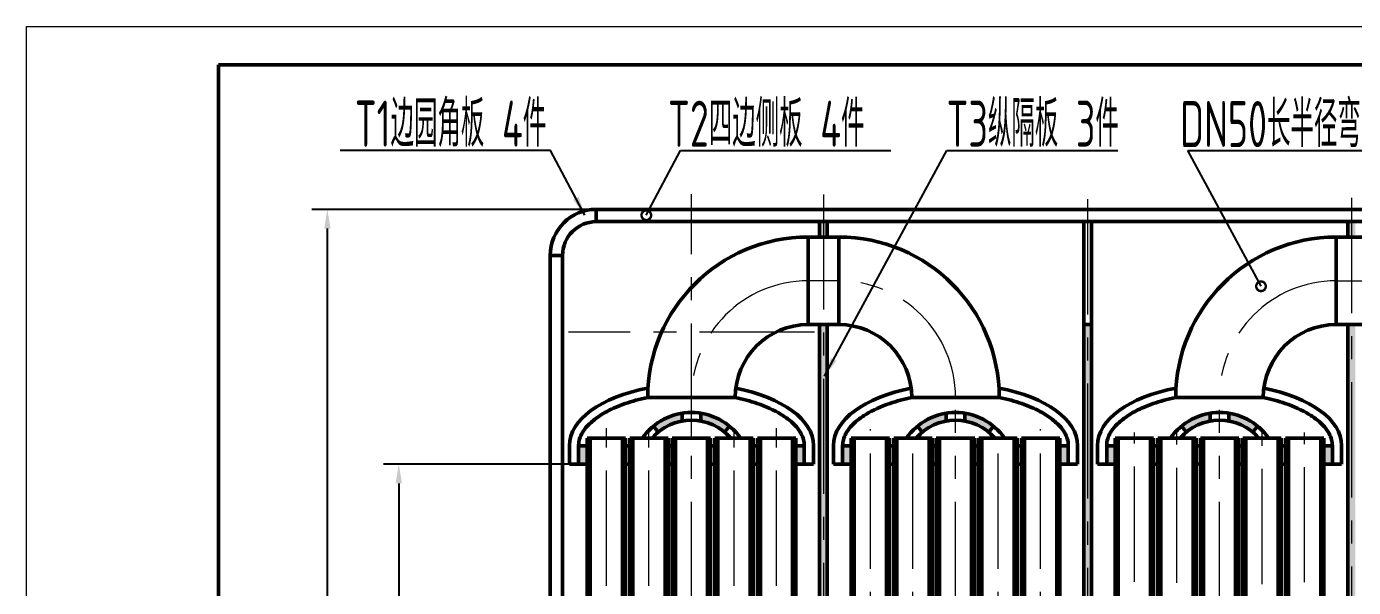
# Model space of a CAD drawing. Extents: x 0 to 420, y 0 to 297.
# Drawn here: x 0 to 172.9, y 223.9 to 297 of the extents above; entities that cross this region are included whole.
import ezdxf
from ezdxf.enums import TextEntityAlignment as Align

# ---------------------------------------------------------------- set-up
doc = ezdxf.new("R2010")
doc.units = 0
doc.header["$LTSCALE"] = 12
doc.linetypes.add('CENTER', pattern=[2, 1.25, -0.25, 0.25, -0.25])
doc.linetypes.add('PHANTOM', pattern=[2.5, 1.25, -0.25, 0.25, -0.25, 0.25, -0.25])
doc.layers.get('0').update_dxf_attribs({"linetype": 'CONTINUOUS', "lineweight": 50})
doc.layers.get('Defpoints').update_dxf_attribs({"linetype": 'CONTINUOUS'})
for name, color, linetype, lineweight in [('1', 5, 'CONTINUOUS', 18), ('2', 2, 'CENTER', 18), ('4', 4, 'CONTINUOUS', 25), ('5', 3, 'PHANTOM', 13)]:
    doc.layers.add(name, color=color, linetype=linetype, lineweight=lineweight)
doc.styles.get("Standard").update_dxf_attribs({"font": 'gbenor.shx', "width": 0.707, "bigfont": 'gbcbig.shx'})
doc.dimstyles.new('圆点', dxfattribs={"dimtxt": 3.5, "dimasz": 2.5, "dimexe": 2, "dimexo": 0, "dimgap": 1, "dimtad": 1, "dimtoh": 1, "dimdec": 3, "dimlfac": 5, "dimdsep": 46, "dimtxsty": 'Standard', "dimcen": 0, "dimazin": 2, "dimtfac": 1, "dimtdec": 3, "dimtmove": 2, "dimatfit": 3, "dimldrblk": 'DOTSMALL', "dimfxl": 0, "dimtolj": 1, "dimtzin": 0, "dimarcsym": 0})
doc.dimstyles.new('线箭', dxfattribs={"dimtxt": 3.5, "dimasz": 2.5, "dimexe": 2, "dimexo": 0, "dimgap": 1, "dimtad": 1, "dimtoh": 1, "dimdec": 3, "dimlfac": 5, "dimdsep": 46, "dimtxsty": 'Standard', "dimcen": 0, "dimazin": 2, "dimtfac": 1, "dimtdec": 3, "dimtmove": 2, "dimatfit": 3, "dimfxl": 0, "dimtolj": 1, "dimtzin": 0, "dimarcsym": 0})

# ---------------------------------------------------------------- blocks, each defined once
blk = doc.blocks.new('_DotSmall')
at = {"color": 0, "linetype": 'ByBlock', "const_width": 0.5}
blk.add_lwpolyline([(-0.0625, 0, 1), (0.0625, 0, 1)], format="xyb", close=True, dxfattribs=at)
blk = doc.blocks.new('*D15')
at = {"layer": '4', "color": 0, "lineweight": -2}
for p, q in [((74.23, 273.19), (37.19, 273.19)), ((39.19, 135.69), (39.19, 270.69)), ((74.23, 133.19), (37.19, 133.19))]:
    blk.add_line(p, q, dxfattribs=at)
at = {"layer": '4', "color": 0}
for points in [[(38.78, 270.69), (39.61, 270.69), (39.19, 273.19)], [(38.78, 135.69), (39.61, 135.69), (39.19, 133.19)]]:
    blk.add_solid(points, dxfattribs=at)
at = {"layer": 'Defpoints', "color": 0}
for p in [(39.19, 273.19), (74.23, 273.19), (74.23, 133.19)]:
    blk.add_point(p, dxfattribs=at)
at = {"layer": '4', "color": 0, "insert": (36.44, 203.19), "char_height": 3.5, "attachment_point": 5, "rotation": 90}
blk.add_mtext('\\A1;700', dxfattribs=at)
blk = doc.blocks.new('*D17')
at = {"layer": '4', "color": 0, "lineweight": -2}
for p, q in [((70.73, 239.99), (46.5, 239.99)), ((48.5, 237.49), (48.5, 171.29)), ((70.73, 168.79), (46.5, 168.79))]:
    blk.add_line(p, q, dxfattribs=at)
at = {"layer": '4', "color": 0}
for points in [[(48.08, 237.49), (48.92, 237.49), (48.5, 239.99)], [(48.08, 171.29), (48.92, 171.29), (48.5, 168.79)]]:
    blk.add_solid(points, dxfattribs=at)
at = {"layer": 'Defpoints', "color": 0}
for p in [(70.73, 239.99), (48.5, 168.79), (70.73, 168.79)]:
    blk.add_point(p, dxfattribs=at)
at = {"layer": '4', "color": 0, "insert": (45.75, 204.39), "char_height": 3.5, "attachment_point": 5, "rotation": 90}
blk.add_mtext('\\A1;356', dxfattribs=at)

msp = doc.modelspace()

# ---------------------------------------------------------------- hatches: boundary and pattern name
h = msp.add_hatch(color=256)
h.dxf.hatch_style = 1
h.paths.add_polyline_path([(104.33036, 258.1879), (103.83036, 258.1879), (103.83036, 150.5879), (104.33036, 150.5879)])
h.paths.add_polyline_path([(103.83036, 258.1879), (103.33036, 258.1879), (103.33036, 150.5879), (103.83036, 150.5879)])
h.paths.add_polyline_path([(103.83036, 271.5879), (103.33036, 271.5879), (103.33036, 269.5879), (103.83036, 269.5879)])
h.paths.add_polyline_path([(104.33036, 271.5879), (103.83036, 271.5879), (103.83036, 269.5879), (104.33036, 269.5879)])
h = msp.add_hatch(color=256)
h.dxf.hatch_style = 1
h.paths.add_polyline_path([(172.13036, 258.1879), (172.63036, 258.1879), (172.63036, 150.5879), (172.13036, 150.5879)])
h.paths.add_polyline_path([(172.63036, 258.1879), (173.13036, 258.1879), (173.13036, 150.5879), (172.63036, 150.5879)])
h.paths.add_polyline_path([(172.63036, 271.5879), (173.13036, 271.5879), (173.13036, 269.5879), (172.63036, 269.5879)])
h.paths.add_polyline_path([(172.13036, 271.5879), (172.63036, 271.5879), (172.63036, 269.5879), (172.13036, 269.5879)])
h = msp.add_hatch(color=256)
h.dxf.hatch_style = 1
h.paths.add_polyline_path([(138.73036, 139.1879), (138.23036, 139.1879), (138.23036, 134.7879), (138.73036, 134.7879)])
h.paths.add_polyline_path([(138.23036, 139.1879), (137.73036, 139.1879), (137.73036, 134.7879), (138.23036, 134.7879)])
h.paths.add_polyline_path([(138.73036, 258.1879), (138.23036, 258.1879), (138.23036, 150.5879), (138.73036, 150.5879)])
h.paths.add_polyline_path([(138.23036, 258.1879), (137.73036, 258.1879), (137.73036, 150.5879), (138.23036, 150.5879)])
h = msp.add_hatch(color=256)
h.dxf.hatch_style = 1
h.paths.add_polyline_path([(90.95383, 244.17778), (91.58963, 244.94963, 0.134449159), (87.83036, 246.63634), (87.83036, 245.62248, -0.128614923)])
h.paths.add_polyline_path([(81.67108, 244.94963), (82.30688, 244.17778, -0.128614923), (85.43036, 245.62248), (85.43036, 246.63634, 0.134449159)])
h = msp.add_hatch(color=256)
h.dxf.hatch_style = 1
h.paths.add_polyline_path([(122.23036, 246.63634), (122.23036, 245.62248, -0.128614923), (125.35383, 244.17778), (125.98963, 244.94963, 0.134449159)])
h.paths.add_polyline_path([(116.07108, 244.94963), (116.70688, 244.17778, -0.128614923), (119.83036, 245.62248), (119.83036, 246.63634, 0.134449159)])
h = msp.add_hatch(color=256)
h.dxf.hatch_style = 1
h.paths.add_polyline_path([(159.75383, 244.17778), (160.38963, 244.94963, 0.134449159), (156.63036, 246.63634), (156.63036, 245.62248, -0.128614923)])
h.paths.add_polyline_path([(154.23036, 245.62248), (154.23036, 246.63634, 0.134449159), (150.47108, 244.94963), (151.10688, 244.17778, -0.128614923)])
h = msp.add_hatch(color=256)
h.dxf.hatch_style = 1
h.paths.add_polyline_path([(73.04523, 242.3879), (71.93036, 242.3879), (71.93036, 239.9879), (73.04523, 239.9879)])
h.paths.add_polyline_path([(78.58779, 242.3879), (78.04523, 242.3879), (78.04523, 239.9879), (78.58779, 239.9879)])
h.paths.add_polyline_path([(84.13036, 242.3879), (83.58779, 242.3879), (83.58779, 239.9879), (84.13036, 239.9879)])
h.paths.add_polyline_path([(89.67292, 242.3879), (89.13036, 242.3879), (89.13036, 239.9879), (89.67292, 239.9879)])
h.paths.add_polyline_path([(95.21548, 242.3879), (94.67292, 242.3879), (94.67292, 239.9879), (95.21548, 239.9879)])
h.paths.add_polyline_path([(101.33036, 242.3879), (100.21548, 242.3879), (100.21548, 239.9879), (101.33036, 239.9879)])
h = msp.add_hatch(color=256)
h.dxf.hatch_style = 1
h.paths.add_polyline_path([(107.44523, 242.3879), (106.33036, 242.3879), (106.33036, 239.9879), (107.44523, 239.9879)])
h.paths.add_polyline_path([(112.98779, 242.3879), (112.44523, 242.3879), (112.44523, 239.9879), (112.98779, 239.9879)])
h.paths.add_polyline_path([(118.53036, 242.3879), (117.98779, 242.3879), (117.98779, 239.9879), (118.53036, 239.9879)])
h.paths.add_polyline_path([(124.07292, 242.3879), (123.53036, 242.3879), (123.53036, 239.9879), (124.07292, 239.9879)])
h.paths.add_polyline_path([(129.61548, 242.3879), (129.07292, 242.3879), (129.07292, 239.9879), (129.61548, 239.9879)])
h.paths.add_polyline_path([(135.73036, 242.3879), (134.61548, 242.3879), (134.61548, 239.9879), (135.73036, 239.9879)])
h = msp.add_hatch(color=256)
h.dxf.hatch_style = 1
h.paths.add_polyline_path([(141.84523, 242.3879), (140.73036, 242.3879), (140.73036, 239.9879), (141.84523, 239.9879)])
h.paths.add_polyline_path([(147.38779, 242.3879), (146.84523, 242.3879), (146.84523, 239.9879), (147.38779, 239.9879)])
h.paths.add_polyline_path([(152.93036, 242.3879), (152.38779, 242.3879), (152.38779, 239.9879), (152.93036, 239.9879)])
h.paths.add_polyline_path([(158.47292, 242.3879), (157.93036, 242.3879), (157.93036, 239.9879), (158.47292, 239.9879)])
h.paths.add_polyline_path([(164.01548, 242.3879), (163.47292, 242.3879), (163.47292, 239.9879), (164.01548, 239.9879)])
h.paths.add_polyline_path([(170.13036, 242.3879), (169.01548, 242.3879), (169.01548, 239.9879), (170.13036, 239.9879)])

# ---------------------------------------------------------------- linework, layer by layer
for p, q in [((25, 292), (415, 292)), ((25, 5), (25, 292)), ((74.23036, 273.1879), (202.23036, 273.1879)), ((74.23036, 271.5879), (74.23036, 273.1879)), ((74.23036, 271.5879), (202.23036, 271.5879)), ((103.33036, 271.5879), (103.33036, 269.5879)), ((104.33036, 271.5879), (104.33036, 269.5879)), ((137.73036, 271.5879), (137.73036, 150.5879)), ((138.73036, 271.5879), (138.73036, 150.5879)), ((172.13036, 271.5879), (172.13036, 269.5879)), ((101.83036, 269.5879), (105.83036, 269.5879)), ((105.83036, 269.5879), (101.83036, 269.5879)), ((101.83036, 258.1879), (101.83036, 269.5879)), ((101.83036, 258.1879), (101.83036, 269.5879)), ((105.83036, 258.1879), (105.83036, 269.5879)), ((105.83036, 258.1879), (105.83036, 269.5879)), ((170.63036, 258.1879), (170.63036, 269.5879)), ((170.63036, 258.1879), (170.63036, 269.5879)), ((170.63036, 269.5879), (174.63036, 269.5879)), ((68.23036, 267.1879), (68.23036, 150.5879)), ((68.23036, 267.1879), (68.23036, 150.5879)), ((69.83036, 267.1879), (68.23036, 267.1879)), ((69.83036, 267.1879), (69.83036, 150.5879)), ((69.83036, 267.1879), (69.83036, 150.5879)), ((101.83036, 258.1879), (105.83036, 258.1879)), ((105.83036, 258.1879), (101.83036, 258.1879)), ((103.33036, 258.1879), (103.33036, 134.7879)), ((104.33036, 258.1879), (104.33036, 134.7879)), ((138.73036, 258.1879), (137.73036, 258.1879)), ((170.63036, 258.1879), (174.63036, 258.1879)), ((172.13036, 258.1879), (172.13036, 134.7879)), ((80.93036, 248.6879), (92.33036, 248.6879)), ((126.73036, 248.6879), (115.33036, 248.6879)), ((149.73036, 248.6879), (161.13036, 248.6879)), ((85.43036, 246.63634), (85.43036, 245.62248)), ((87.83036, 246.63634), (87.83036, 245.62248)), ((119.83036, 246.63634), (119.83036, 245.62248)), ((122.23036, 246.63634), (122.23036, 245.62248)), ((154.23036, 246.63634), (154.23036, 245.62248)), ((156.63036, 246.63634), (156.63036, 245.62248)), ((82.30688, 244.17778), (81.67108, 244.94963)), ((90.95383, 244.17778), (91.58963, 244.94963)), ((116.70688, 244.17778), (116.07108, 244.94963)), ((125.35383, 244.17778), (125.98963, 244.94963)), ((151.10688, 244.17778), (150.47108, 244.94963)), ((159.75383, 244.17778), (160.38963, 244.94963)), ((70.73036, 242.44292), (70.73036, 239.9879)), ((71.93036, 242.44292), (71.93036, 239.9879)), ((71.93036, 242.3879), (73.04523, 242.3879)), ((73.04523, 165.3879), (73.04523, 243.3879)), ((78.04523, 243.3879), (73.04523, 243.3879)), ((73.44523, 165.3879), (73.44523, 243.3879)), ((77.64523, 165.3879), (77.64523, 243.3879)), ((78.04523, 165.3879), (78.04523, 243.3879)), ((78.04523, 242.3879), (78.58779, 242.3879)), ((78.58779, 165.3879), (78.58779, 243.3879)), ((83.58779, 243.3879), (78.58779, 243.3879)), ((78.98779, 165.3879), (78.98779, 243.3879)), ((83.18779, 165.3879), (83.18779, 243.3879)), ((83.58779, 165.3879), (83.58779, 243.3879)), ((83.58779, 242.3879), (84.13036, 242.3879)), ((84.13036, 165.3879), (84.13036, 243.3879)), ((89.13036, 243.3879), (84.13036, 243.3879)), ((84.53036, 165.3879), (84.53036, 243.3879)), ((88.73036, 165.3879), (88.73036, 243.3879)), ((89.13036, 165.3879), (89.13036, 243.3879)), ((89.13036, 242.3879), (89.67292, 242.3879)), ((89.67292, 165.3879), (89.67292, 243.3879)), ((94.67292, 243.3879), (89.67292, 243.3879)), ((90.07292, 165.3879), (90.07292, 243.3879)), ((94.27292, 165.3879), (94.27292, 243.3879)), ((94.67292, 165.3879), (94.67292, 243.3879)), ((94.67292, 242.3879), (95.21548, 242.3879)), ((95.21548, 165.3879), (95.21548, 243.3879)), ((100.21548, 243.3879), (95.21548, 243.3879)), ((95.61548, 165.3879), (95.61548, 243.3879)), ((99.81548, 165.3879), (99.81548, 243.3879)), ((100.21548, 165.3879), (100.21548, 243.3879)), ((100.21548, 242.3879), (101.33036, 242.3879)), ((101.33036, 242.44292), (101.33036, 239.9879)), ((102.53036, 242.44292), (102.53036, 239.9879)), ((105.13036, 242.44292), (105.13036, 239.9879)), ((106.33036, 242.44292), (106.33036, 239.9879)), ((107.44523, 242.3879), (106.33036, 242.3879)), ((107.44523, 165.3879), (107.44523, 243.3879)), ((112.44523, 243.3879), (107.44523, 243.3879)), ((107.84523, 165.3879), (107.84523, 243.3879)), ((112.04523, 165.3879), (112.04523, 243.3879)), ((112.44523, 165.3879), (112.44523, 243.3879)), ((112.98779, 242.3879), (112.44523, 242.3879)), ((112.98779, 165.3879), (112.98779, 243.3879)), ((117.98779, 243.3879), (112.98779, 243.3879)), ((113.38779, 165.3879), (113.38779, 243.3879)), ((117.58779, 165.3879), (117.58779, 243.3879)), ((117.98779, 165.3879), (117.98779, 243.3879)), ((118.53036, 242.3879), (117.98779, 242.3879)), ((118.53036, 165.3879), (118.53036, 243.3879)), ((123.53036, 243.3879), (118.53036, 243.3879)), ((118.93036, 165.3879), (118.93036, 243.3879)), ((123.13036, 165.3879), (123.13036, 243.3879)), ((123.53036, 165.3879), (123.53036, 243.3879)), ((124.07292, 242.3879), (123.53036, 242.3879)), ((124.07292, 165.3879), (124.07292, 243.3879)), ((129.07292, 243.3879), (124.07292, 243.3879)), ((124.47292, 165.3879), (124.47292, 243.3879)), ((128.67292, 165.3879), (128.67292, 243.3879)), ((129.07292, 165.3879), (129.07292, 243.3879)), ((129.61548, 242.3879), (129.07292, 242.3879)), ((129.61548, 165.3879), (129.61548, 243.3879)), ((134.61548, 243.3879), (129.61548, 243.3879)), ((130.01548, 165.3879), (130.01548, 243.3879)), ((134.21548, 165.3879), (134.21548, 243.3879)), ((134.61548, 165.3879), (134.61548, 243.3879)), ((135.73036, 242.3879), (134.61548, 242.3879)), ((135.73036, 242.44292), (135.73036, 239.9879)), ((136.93036, 242.44292), (136.93036, 239.9879)), ((139.53036, 242.44292), (139.53036, 239.9879)), ((140.73036, 242.44292), (140.73036, 239.9879)), ((140.73036, 242.3879), (141.84523, 242.3879)), ((141.84523, 165.3879), (141.84523, 243.3879)), ((146.84523, 243.3879), (141.84523, 243.3879)), ((142.24523, 165.3879), (142.24523, 243.3879)), ((146.44523, 165.3879), (146.44523, 243.3879)), ((146.84523, 165.3879), (146.84523, 243.3879)), ((146.84523, 242.3879), (147.38779, 242.3879)), ((147.38779, 165.3879), (147.38779, 243.3879)), ((152.38779, 243.3879), (147.38779, 243.3879)), ((147.78779, 165.3879), (147.78779, 243.3879)), ((151.98779, 165.3879), (151.98779, 243.3879)), ((152.38779, 165.3879), (152.38779, 243.3879)), ((152.38779, 242.3879), (152.93036, 242.3879)), ((152.93036, 165.3879), (152.93036, 243.3879)), ((157.93036, 243.3879), (152.93036, 243.3879)), ((153.33036, 165.3879), (153.33036, 243.3879)), ((157.53036, 165.3879), (157.53036, 243.3879)), ((157.93036, 165.3879), (157.93036, 243.3879)), ((157.93036, 242.3879), (158.47292, 242.3879)), ((158.47292, 165.3879), (158.47292, 243.3879)), ((163.47292, 243.3879), (158.47292, 243.3879)), ((158.87292, 165.3879), (158.87292, 243.3879)), ((163.07292, 165.3879), (163.07292, 243.3879)), ((163.47292, 165.3879), (163.47292, 243.3879)), ((163.47292, 242.3879), (164.01548, 242.3879)), ((164.01548, 165.3879), (164.01548, 243.3879)), ((169.01548, 243.3879), (164.01548, 243.3879)), ((164.41548, 165.3879), (164.41548, 243.3879)), ((168.61548, 165.3879), (168.61548, 243.3879)), ((169.01548, 165.3879), (169.01548, 243.3879)), ((169.01548, 242.3879), (170.13036, 242.3879)), ((170.13036, 242.44292), (170.13036, 239.9879)), ((171.33036, 242.44292), (171.33036, 239.9879)), ((70.73036, 239.9879), (73.04523, 239.9879)), ((78.04523, 239.9879), (78.58779, 239.9879)), ((83.58779, 239.9879), (84.13036, 239.9879)), ((89.13036, 239.9879), (89.67292, 239.9879)), ((94.67292, 239.9879), (95.21548, 239.9879)), ((100.21548, 239.9879), (102.53036, 239.9879)), ((107.44523, 239.9879), (105.13036, 239.9879)), ((112.98779, 239.9879), (112.44523, 239.9879)), ((118.53036, 239.9879), (117.98779, 239.9879)), ((124.07292, 239.9879), (123.53036, 239.9879)), ((129.61548, 239.9879), (129.07292, 239.9879)), ((136.93036, 239.9879), (134.61548, 239.9879)), ((139.53036, 239.9879), (141.84523, 239.9879)), ((146.84523, 239.9879), (147.38779, 239.9879)), ((152.38779, 239.9879), (152.93036, 239.9879)), ((157.93036, 239.9879), (158.47292, 239.9879)), ((163.47292, 239.9879), (164.01548, 239.9879)), ((169.01548, 239.9879), (171.33036, 239.9879))]:
    msp.add_line(p, q)
for centre, radius, start, end in [((74.23036, 267.1879), 6, 90, 180), ((74.23036, 267.1879), 4.4, 90, 180), ((101.83036, 248.6879), 20.9, 90, 180), ((105.83036, 248.6879), 20.9, 0, 90), ((170.63036, 248.6879), 20.9, 90, 180), ((101.83036, 248.6879), 9.5, 90, 180), ((105.83036, 248.6879), 9.5, 0, 90), ((170.63036, 248.6879), 9.5, 90, 180), ((86.63036, 238.9292), 7.8, 34.863838, 145.136162), ((86.63036, 238.9292), 6.8, 40.9720723, 139.0279277), ((121.03036, 238.9292), 7.8, 34.863838, 145.136162), ((121.03036, 238.9292), 6.8, 40.9720723, 139.0279277), ((155.43036, 238.9292), 7.8, 34.863838, 145.136162), ((155.43036, 238.9292), 6.8, 40.9720723, 139.0279277)]:
    msp.add_arc(centre, radius, start, end)
for centre, start_param, end_param in [((86.63036, 242.44292), 1.935006401, 3.141592654), ((86.63036, 242.44292), 0, 1.198942972), ((155.43036, 242.44292), 1.935006401, 3.141592654), ((155.43036, 242.44292), 0, 1.198942972)]:
    msp.add_ellipse(centre, major_axis=(15.9, 0), ratio=0.503144654, start_param=start_param, end_param=end_param)
at = {"extrusion": (0, 0, -1)}
for start_param, end_param in [(0, 1.198942972), (1.935006401, 3.141592654)]:
    msp.add_ellipse((121.03036, 242.44292), major_axis=(-15.9, 0), ratio=0.503144654, start_param=start_param, end_param=end_param, dxfattribs=at)
for points, knots in [([(80.93036, 248.68781), (80.40486, 248.58137), (79.89238, 248.46043), (78.42844, 248.06304), (77.52386, 247.7485), (76.054, 247.10864), (75.45682, 246.79841), (74.39645, 246.14219), (73.9327, 245.79639), (73.20945, 245.14281), (72.92977, 244.83666), (72.49438, 244.25222), (72.33124, 243.97379), (72.08908, 243.42895), (72.00986, 243.16327), (71.94257, 242.74794), (71.93036, 242.59534), (71.93036, 242.44292)], [5.095145162, 5.095145162, 5.095145162, 5.095145162, 5.207040683, 5.207040683, 5.425526673, 5.425526673, 5.600358847, 5.600358847, 5.775191021, 5.775191021, 5.924644877, 5.924644877, 6.063198062, 6.063198062, 6.201751248, 6.201751248, 6.283185307, 6.283185307, 6.283185307, 6.283185307]), ([(101.33036, 242.44292), (101.33036, 242.68736), (101.29916, 242.93157), (101.16379, 243.45008), (101.05397, 243.72508), (100.74368, 244.28646), (100.5429, 244.5728), (100.04536, 245.14577), (99.74833, 245.43241), (99.06098, 245.99319), (98.67045, 246.2673), (97.37626, 247.05092), (96.34538, 247.52468), (94.30165, 248.22464), (93.3402, 248.48338), (92.33036, 248.6879)], [3.141592654, 3.141592654, 3.141592654, 3.141592654, 3.272095662, 3.272095662, 3.412820234, 3.412820234, 3.553544806, 3.553544806, 3.694269378, 3.694269378, 3.83499395, 3.83499395, 4.114610732, 4.114610732, 4.329637242, 4.329637242, 4.329637242, 4.329637242]), ([(106.33036, 242.44292), (106.33036, 242.68736), (106.36155, 242.93157), (106.49692, 243.45008), (106.60674, 243.72508), (106.91703, 244.28646), (107.11781, 244.5728), (107.61535, 245.14577), (107.91238, 245.43241), (108.59973, 245.99319), (108.99026, 246.2673), (110.28445, 247.05092), (111.31533, 247.52468), (113.35906, 248.22464), (114.32051, 248.48338), (115.33036, 248.6879)], [3.141592654, 3.141592654, 3.141592654, 3.141592654, 3.272095662, 3.272095662, 3.412820234, 3.412820234, 3.553544806, 3.553544806, 3.694269378, 3.694269378, 3.83499395, 3.83499395, 4.114610732, 4.114610732, 4.329637242, 4.329637242, 4.329637242, 4.329637242]), ([(126.73036, 248.68781), (127.25585, 248.58137), (127.76833, 248.46043), (129.23227, 248.06304), (130.13685, 247.7485), (131.60671, 247.10864), (132.20389, 246.79841), (133.26426, 246.14219), (133.72801, 245.79639), (134.45126, 245.14281), (134.73094, 244.83666), (135.16633, 244.25222), (135.32947, 243.97379), (135.57163, 243.42895), (135.65085, 243.16327), (135.71814, 242.74794), (135.73036, 242.59534), (135.73036, 242.44292)], [5.095145162, 5.095145162, 5.095145162, 5.095145162, 5.207040683, 5.207040683, 5.425526673, 5.425526673, 5.600358847, 5.600358847, 5.775191021, 5.775191021, 5.924644877, 5.924644877, 6.063198062, 6.063198062, 6.201751248, 6.201751248, 6.283185307, 6.283185307, 6.283185307, 6.283185307]), ([(149.73036, 248.68781), (149.20486, 248.58137), (148.69238, 248.46043), (147.22844, 248.06304), (146.32386, 247.7485), (144.854, 247.10864), (144.25682, 246.79841), (143.19645, 246.14219), (142.7327, 245.79639), (142.00945, 245.14281), (141.72977, 244.83666), (141.29438, 244.25222), (141.13124, 243.97379), (140.88908, 243.42895), (140.80986, 243.16327), (140.74257, 242.74794), (140.73036, 242.59534), (140.73036, 242.44292)], [5.095145162, 5.095145162, 5.095145162, 5.095145162, 5.207040683, 5.207040683, 5.425526673, 5.425526673, 5.600358847, 5.600358847, 5.775191021, 5.775191021, 5.924644877, 5.924644877, 6.063198062, 6.063198062, 6.201751248, 6.201751248, 6.283185307, 6.283185307, 6.283185307, 6.283185307]), ([(170.13036, 242.44292), (170.13036, 242.68736), (170.09916, 242.93157), (169.96379, 243.45008), (169.85397, 243.72508), (169.54368, 244.28646), (169.3429, 244.5728), (168.84536, 245.14577), (168.54833, 245.43241), (167.86098, 245.99319), (167.47045, 246.2673), (166.17626, 247.05092), (165.14538, 247.52468), (163.10165, 248.22464), (162.1402, 248.48338), (161.13036, 248.6879)], [3.141592654, 3.141592654, 3.141592654, 3.141592654, 3.272095662, 3.272095662, 3.412820234, 3.412820234, 3.553544806, 3.553544806, 3.694269378, 3.694269378, 3.83499395, 3.83499395, 4.114610732, 4.114610732, 4.329637242, 4.329637242, 4.329637242, 4.329637242])]:
    msp.add_open_spline(points, degree=3, knots=knots)
at = {"layer": '1'}
for p, q in [((0, 297), (420, 297)), ((0, 0), (0, 297))]:
    msp.add_line(p, q, dxfattribs=at)
at = {"layer": '2'}
for p, q in [((86.63036, 243.34374), (86.63036, 275.15119)), ((103.83036, 275.13724), (103.83036, 130.7964)), ((138.23036, 274.51427), (138.23036, 113.6034)), ((172.63036, 274.67363), (172.63036, 130.9673)), ((105.83036, 263.8879), (101.83036, 263.8879)), ((170.63036, 263.8879), (174.63036, 263.8879)), ((102.66492, 257.1879), (70.61066, 257.1879))]:
    msp.add_line(p, q, dxfattribs=at)
for centre, start, end in [((101.83036, 248.6879), 90, 180), ((105.83036, 248.6879), 0, 90), ((170.63036, 248.6879), 90, 180)]:
    msp.add_arc(centre, 15.2, start, end, dxfattribs=at)
at = {"layer": '5'}
for p, q in [((86.63036, 160.0879), (86.63036, 248.6879)), ((121.03036, 160.0879), (121.03036, 248.6879)), ((155.43036, 160.0879), (155.43036, 248.6879)), ((75.54523, 164.17589), (75.54523, 244.70657)), ((81.08779, 164.17589), (81.08779, 244.70657)), ((92.17292, 164.17589), (92.17292, 244.70657)), ((97.71548, 164.17589), (97.71548, 244.70657)), ((109.94523, 166.3879), (109.94523, 244.55124)), ((115.48779, 166.3879), (115.48779, 244.55124)), ((126.57292, 166.3879), (126.57292, 244.55124)), ((132.11548, 166.3879), (132.11548, 244.55124)), ((144.34523, 164.6965), (144.34523, 244.13508)), ((149.88779, 164.54274), (149.88779, 244.13508)), ((160.97292, 164.38897), (160.97292, 244.13508)), ((166.51548, 164.61962), (166.51548, 244.13508))]:
    msp.add_line(p, q, dxfattribs=at)

# ---------------------------------------------------------------- texts
at = {"layer": '4', "width": 0.707}
for s, p in [('T1边园角板 4件', (55.24309, 284.64925)), ('T2四边侧板 4件', (96.37829, 284.64925)), ('T3纵隔板 3件', (131.09607, 284.64925)), ('DN50长半径弯头 8件', (167.64211, 284.64925))]:
    msp.add_text(s, height=6, dxfattribs=at).set_placement(p, align=Align.MIDDLE)

# ---------------------------------------------------------------- dimensions: what is measured, and where the dimension line sits
at = {"layer": '4'}
for base, p1, p2, picture, middle in [((39.19408, 273.1879), (74.23036, 133.1879), (74.23036, 273.1879), '*D15', (36.44408, 203.1879)), ((48.49841, 168.7879), (70.73036, 239.9879), (70.73036, 168.7879), '*D17', (45.74841, 204.3879))]:
    dim = msp.add_linear_dim(base=base, p1=p1, p2=p2, angle=90, dimstyle='线箭', dxfattribs=at)
    dim.commit()
    dim.dimension.update_dxf_attribs({"geometry": picture, "text_midpoint": middle})

# ---------------------------------------------------------------- leaders
for points, dimstyle in [([(72.73793, 272.42281), (68.28003, 280.86522), (40.87283, 280.86522)], '线箭'), ([(80.74811, 272.42281), (85.20601, 280.86522), (112.61321, 280.86522)], '圆点'), ([(103.96317, 251.45279), (119.92379, 280.86522), (142.19805, 280.86522)], '线箭'), ([(160.83491, 263.17552), (151.31412, 280.86522), (183.83624, 280.86522)], '圆点')]:
    msp.add_leader(points, dimstyle=dimstyle, dxfattribs=at)

doc.saveas('drawing.dxf')
